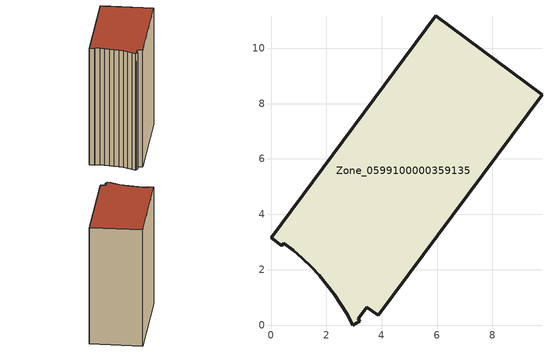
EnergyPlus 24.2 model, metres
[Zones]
Zone_0599100000359135
 floor ground (C_G): 3.46,0.65 3.15,0.23 3.21,0.13 2.96,0 2.75,0.38 2.52,0.76 2.28,1.11 2.02,1.46 1.74,1.79 1.45,2.11 1.13,2.41 0.81,2.69 0.47,2.96 0.4,2.87 0,3.15 5.95,11.16 9.79,8.31 3.87,0.36 z3.51
 wall outside (C_F): 0.47,2.96 0.81,2.69 1.13,2.41 1.45,2.11 1.74,1.79 2.02,1.46 2.28,1.11 2.52,0.76 2.75,0.38 2.96,0 3.21,0.13 3.15,0.23 3.46,0.65 3.87,0.36 9.79,8.31 5.95,11.16 0,3.15 0.4,2.87 0.47,2.96 z3.51:14.74
 roof outside (C_R): 3.87,0.36 9.79,8.31 5.95,11.16 0,3.15 0.4,2.87 0.47,2.96 0.81,2.69 1.13,2.41 1.45,2.11 1.74,1.79 2.02,1.46 2.28,1.11 2.52,0.76 2.75,0.38 2.96,0 3.21,0.13 3.15,0.23 3.46,0.65 z14.74
[BUILDING]
Pand.0599100000359135: North Axis=0; Terrain=City; Loads Convergence Tolerance Value=0.04; Temperature Convergence Tolerance Value=0.4; Solar Distribution=FullExterior; Maximum Number of Warmup Days=25; Minimum Number of Warmup Days=1
[Site:Location]
Rotterdam.The.Hague.AP_ZH_NLD Design_Conditions: Latitude=51.96; Longitude=4.45; Time Zone=1; Elevation=-4.5
[SITE:GROUNDTEMPERATURE:BUILDINGSURFACE]
18, 18, 18, 18, 18, 18, 18, 18, 18, 18, 18, 18
[MATERIAL] Thermal Absorptance=0.9; Solar Absorptance=0.7; Visible Absorptance=0.7
Name | Roughness | Thickness | Conductivity | Density | Specific Heat
G.TI.1992-2005 | MediumSmooth | 0.15 | 0.06 | 540 | 1210
F.TI.1992-2005 | Rough | 0.3 | 0.12 | 1920 | 840
R.TI.1992-2005 | MediumRough | 0.2 | 0.08 | 1500 | 1000
[CONSTRUCTION]
C_G: G.TI.1992-2005
C_F: F.TI.1992-2005
C_R: R.TI.1992-2005
[ZONE]
Zone_0599100000359135: Type=1; Multiplier=1; Ceiling Height=Autocalculate; Volume=Autocalculate; Floor Area=autocalculate; Part of Total Floor Area=Yes
[ZONEINFILTRATION:DESIGNFLOWRATE]
Infil_Zone_0599100000359135: Zone or ZoneList or Space or SpaceList=Zone_0599100000359135; Schedule=AlwaysOn; Design Flow Rate Calculation Method=Flow/Area; Flow Rate per Floor Area=0.0015; Constant Term Coefficient=1; Temperature Term Coefficient=0; Velocity Term Coefficient=0; Velocity Squared Term Coefficient=0
[HVACTEMPLATE:ZONE:IDEALLOADSAIRSYSTEM]
Zone_0599100000359135: Maximum Heating Supply Air Temperature=50; Minimum Cooling Supply Air Temperature=13; Maximum Heating Supply Air Humidity Ratio=0.0156; Minimum Cooling Supply Air Humidity Ratio=0.0077; Heating Limit=NoLimit; Cooling Limit=NoLimit; Dehumidification Control Type=ConstantSensibleHeatRatio; Cooling Sensible Heat Ratio=0.7; Dehumidification Setpoint=60; Humidification Control Type=None; Humidification Setpoint=30; Outdoor Air Method=None; Outdoor Air Flow Rate per Person=0.00944; Outdoor Air Flow Rate per Zone Floor Area=0; Outdoor Air Flow Rate per Zone=0; Demand Controlled Ventilation Type=None; Outdoor Air Economizer Type=NoEconomizer; Heat Recovery Type=None; Sensible Heat Recovery Effectiveness=0.7; Latent Heat Recovery Effectiveness=0.65
[ZONECONTROL:THERMOSTAT]
ThermostatControl_Zone_0599100000359135: Zone or ZoneList=Zone_0599100000359135; Control Type Schedule=DualSetpointControlType; Control 1=Thermostat_Zone_0599100000359135; Temperature Difference Between Cutout And Setpoint=0
[THERMOSTATSETPOINT:DUALSETPOINT]
Thermostat_Zone_0599100000359135: Heating Setpoint Temperature Schedule=HeatingSetpoint_Zone_0599100000359135; Cooling Setpoint Temperature Schedule=CoolingSetpoint_Zone_0599100000359135
[SCHEDULE:COMPACT]
HeatingSetpoint_Zone_0599100000359135: Through: 12/31, For: AllDays, Until: 24:00, 21
CoolingSetpoint_Zone_0599100000359135: Through: 12/31, For: AllDays, Until: 24:00, 24
DualSetpointControlType: Through: 12/31, For: AllDays, Until: 24:00, 4
AlwaysOn: Through: 12/31, For: AllDays, Until: 24:00, 1
